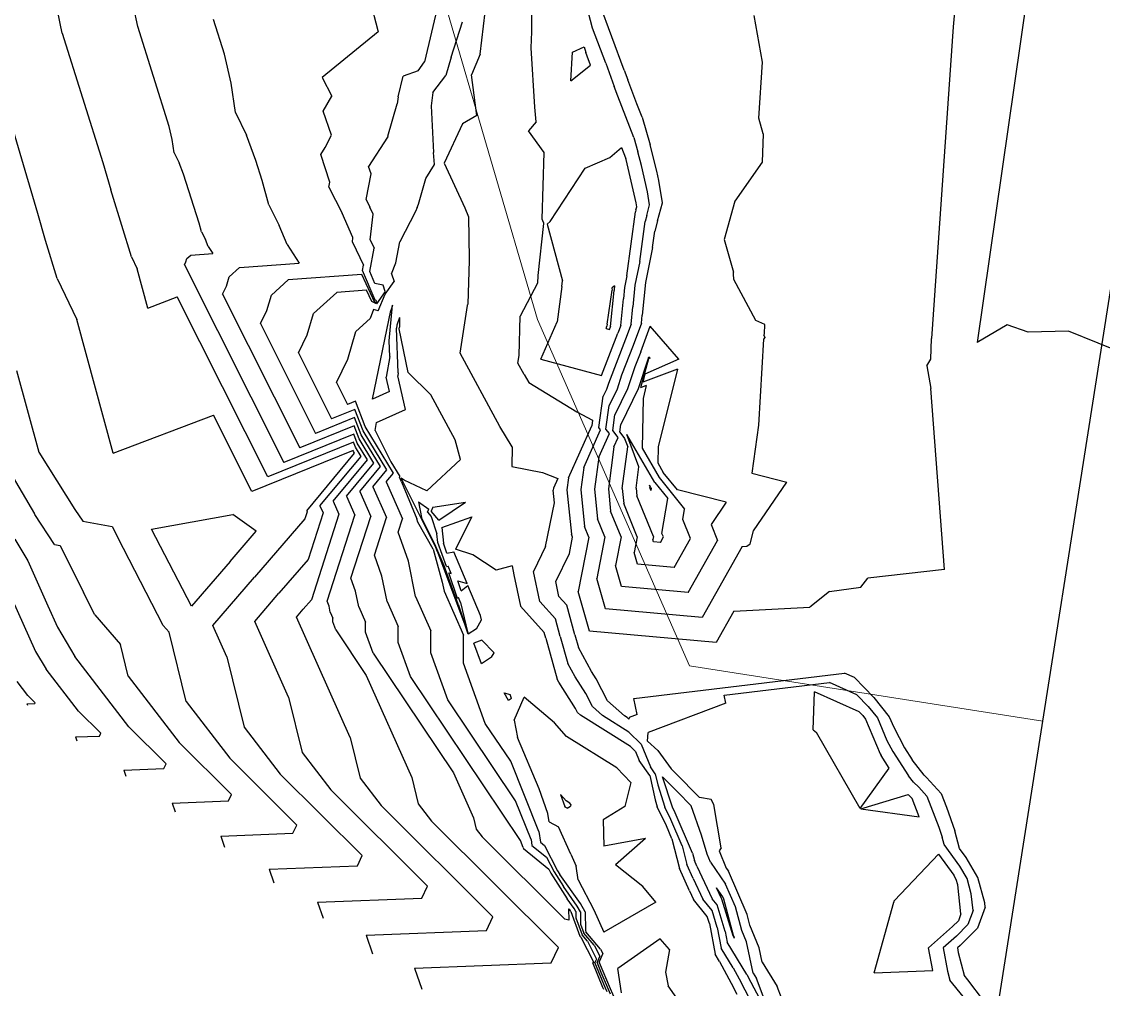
# Model space of a CAD drawing. Header units: metres. Extents: x -1120501 to 1198934, y -4928884 to 66998.
# Drawn here: x 732.5 to 881.2, y -1200.4 to -1067.4 of the extents above; entities that cross this region are included whole.
import ezdxf

# ---------------------------------------------------------------- set-up
doc = ezdxf.new("R2010")
doc.units = ezdxf.units.M
doc.layers.add('CL', color=5, linetype='Continuous')
doc.layers.add('Cross Sections', color=10, linetype='Continuous')
doc.layers.add('SURF2CONTOURS', color=7, linetype='Continuous', lineweight=0)

msp = doc.modelspace()

# ---------------------------------------------------------------- linework, layer by layer
at = {"color": 7, "lineweight": 0}
msp.add_circle((-684.64, 190.5), 66807.04, dxfattribs=at)
at = {"layer": 'CL', "linetype": 'Continuous', "lineweight": 0}
msp.add_lwpolyline([(-1067.58, 367.8), (-1082.93, 319.26), (-1104.11, 221.68), (-1108.39, 149.1), (-1119.85, 75.24), (-1093.53, -4.65), (-914.22, -147.32), (-825.87, -265.54), (-744.42, -314.86), (-442.72, -367.63), (-277.08, -412.37), (-43.5, -540.29), (86.31, -636.55), (247.28, -699.7), (413.51, -706.37), (555.05, -769.61), (597.29, -868.97), (635.37, -929.41), (778.63, -1023.65), (803.38, -1108.38), (824.32, -1155.97), (872.87, -1163.59)], dxfattribs=at)
at = {"layer": 'Cross Sections', "linetype": 'Continuous', "lineweight": 30}
msp.add_line((849.63, -1311.77), (942.61, -719.02), dxfattribs=at)
at = {"layer": 'SURF2CONTOURS', "color": 2, "linetype": 'Continuous', "lineweight": -3}
for p, q in [((810.98, -1068.3, 237.5), (809.5, -1062.65, 237.5)), ((870.92, -1062.26, 237.5), (863.83, -1111.5, 237.5)), ((781.5, -1068.67, 237.5), (780.44, -1064.65, 237.5)), ((860.99, -1063.36, 237.5), (860.53, -1068.13, 237.5)), ((748.46, -1068.07, 238.5), (747.85, -1065.33, 238.5)), ((795.52, -1071.9, 236.5), (796.19, -1066.13, 236.5)), ((791.52, -1072.28, 236.5), (793.07, -1067.42, 236.5)), ((752.78, -1081.83, 238.5), (748.46, -1068.07, 238.5)), ((781.5, -1068.81, 237.5), (773.81, -1075.11, 237.5)), ((781.53, -1068.79, 237.5), (781.5, -1068.67, 237.5)), ((781.53, -1068.79, 237.5), (781.5, -1068.81, 237.5)), ((812.78, -1073.13, 237.5), (810.98, -1068.3, 237.5)), ((860.53, -1068.13, 237.5), (857.58, -1110.99, 237.5)), ((734.72, -1093.8, 239.5), (727.67, -1069.99, 239.5)), ((795.52, -1071.9, 236.5), (794.35, -1074.72, 236.5)), ((791.52, -1072.28, 236.5), (790.8, -1074.8, 236.5)), ((812.78, -1073.13, 237.5), (813.94, -1076.32, 237.5)), ((773.81, -1075.11, 237.5), (775.14, -1077.66, 237.5)), ((789, -1077.14, 236.5), (790.8, -1074.8, 236.5)), ((795.08, -1080.3, 236.5), (794.35, -1074.72, 236.5)), ((814.46, -1077.67, 237.5), (813.94, -1076.32, 237.5)), ((773.93, -1079.72, 237.5), (775.14, -1077.66, 237.5)), ((789, -1077.14, 236.5), (788.8, -1079.01, 236.5)), ((816.64, -1083.34, 237.5), (814.46, -1077.67, 237.5)), ((788.8, -1079.01, 236.5), (789.09, -1085.41, 236.5)), ((775.09, -1083.02, 237.5), (773.93, -1079.72, 237.5)), ((795.08, -1080.3, 236.5), (793.09, -1081.45, 236.5)), ((753.2, -1083.63, 238.5), (752.78, -1081.83, 238.5)), ((793.09, -1081.45, 236.5), (790.59, -1086.86, 236.5)), ((753.47, -1085.44, 238.5), (753.2, -1083.63, 238.5)), ((774.22, -1084.73, 237.5), (775.09, -1083.02, 237.5)), ((816.64, -1083.34, 237.5), (817.21, -1085.31, 237.5)), ((753.47, -1085.44, 238.5), (754.15, -1086.84, 238.5)), ((773.6, -1085.68, 237.5), (774.22, -1084.73, 237.5)), ((789.23, -1087.04, 236.5), (789.09, -1085.41, 236.5)), ((817.68, -1087.18, 237.5), (817.21, -1085.31, 237.5)), ((754.72, -1088.4, 238.5), (754.15, -1086.84, 238.5)), ((774.85, -1089.49, 237.5), (773.6, -1085.68, 237.5)), ((788.05, -1088.97, 236.5), (789.23, -1087.04, 236.5)), ((790.59, -1086.86, 236.5), (793.43, -1093.02, 236.5)), ((756.88, -1095.1, 238.5), (754.72, -1088.4, 238.5)), ((818.53, -1090.79, 237.5), (817.68, -1087.18, 237.5)), ((774.72, -1090.16, 237.5), (774.85, -1089.49, 237.5)), ((787.05, -1092.51, 236.5), (788.05, -1088.97, 236.5)), ((774.72, -1090.16, 237.5), (776.55, -1093.75, 237.5)), ((818.81, -1092.59, 237.5), (818.53, -1090.79, 237.5)), ((786.88, -1092.94, 236.5), (786.65, -1093.52, 236.5)), ((786.88, -1092.94, 236.5), (787.05, -1092.51, 236.5)), ((793.43, -1093.02, 236.5), (793.93, -1094.26, 236.5)), ((818.41, -1094.05, 237.5), (818.81, -1092.59, 237.5)), ((735.77, -1097.52, 239.5), (734.72, -1093.8, 239.5)), ((778.03, -1097.08, 237.5), (776.55, -1093.75, 237.5)), ((786.65, -1093.52, 236.5), (784.48, -1097.67, 236.5)), ((793.93, -1094.26, 236.5), (794.02, -1100.01, 236.5)), ((818.41, -1094.05, 237.5), (818.2, -1094.89, 237.5)), ((757.21, -1096.33, 238.5), (756.88, -1095.1, 238.5)), ((817.47, -1100.4, 237.5), (818.2, -1094.89, 237.5)), ((757.21, -1096.33, 238.5), (757.75, -1097.37, 238.5)), ((758.15, -1098.33, 238.5), (757.75, -1097.37, 238.5)), ((777.95, -1097.73, 237.5), (778.03, -1097.08, 237.5)), ((737.37, -1102.7, 239.5), (735.77, -1097.52, 239.5)), ((758.15, -1098.33, 238.5), (758.75, -1099.28, 238.5)), ((777.95, -1097.73, 237.5), (779.47, -1100.89, 237.5)), ((783.94, -1100.56, 236.5), (784.48, -1097.67, 236.5)), ((754.87, -1100.86, 238.5), (755.06, -1100.45, 238.5)), ((755.06, -1100.45, 238.5), (755.21, -1099.97, 238.5)), ((755.21, -1099.97, 238.5), (755.73, -1099.5, 238.5)), ((755.73, -1099.5, 238.5), (758.75, -1099.28, 238.5)), ((793.99, -1100.24, 236.5), (793.84, -1106.24, 236.5)), ((794.02, -1100.01, 236.5), (793.99, -1100.24, 236.5)), ((817.47, -1100.4, 237.5), (816.8, -1103.62, 237.5)), ((754.87, -1100.86, 238.5), (768.52, -1128, 238.5)), ((779.34, -1101.61, 237.5), (779.47, -1100.89, 237.5)), ((781.08, -1105.71, 237.5), (779.34, -1101.61, 237.5)), ((783.35, -1102.07, 236.5), (783.94, -1100.56, 236.5)), ((737.37, -1102.7, 239.5), (740.06, -1108.37, 239.5)), ((766.82, -1104.99, 237.5), (769.13, -1102.92, 237.5)), ((779.23, -1102.19, 237.5), (769.13, -1102.92, 237.5)), ((781.03, -1106.02, 237.5), (779.23, -1102.19, 237.5)), ((782.47, -1104.88, 236.5), (783.69, -1103.13, 236.5)), ((783.35, -1102.07, 236.5), (783.69, -1103.13, 236.5)), ((781.49, -1107.15, 236.5), (782.47, -1104.88, 236.5)), ((812.98, -1109.02, 236.5), (813.66, -1104.31, 236.5)), ((813.44, -1109.32, 236.5), (813.92, -1104.39, 236.5)), ((814.01, -1103.74, 236.5), (813.6, -1104.07, 236.5)), ((813.6, -1104.07, 236.5), (813.66, -1104.31, 236.5)), ((813.93, -1104.34, 236.5), (813.92, -1104.39, 236.5)), ((813.94, -1104.29, 236.5), (813.93, -1104.34, 236.5)), ((814.01, -1103.74, 236.5), (813.94, -1104.29, 236.5)), ((816.8, -1103.62, 237.5), (816.5, -1106.63, 237.5)), ((766.19, -1107.13, 237.5), (766.82, -1104.99, 237.5)), ((781.11, -1106.06, 237.5), (781.03, -1106.02, 237.5)), ((781.22, -1105.74, 237.5), (781.08, -1105.71, 237.5)), ((781.26, -1105.84, 237.5), (781.11, -1106.06, 237.5)), ((781.26, -1105.84, 237.5), (781.22, -1105.74, 237.5)), ((783.02, -1111.27, 236.5), (783.47, -1106.4, 236.5)), ((783.47, -1106.4, 236.5), (783.24, -1107.14, 236.5)), ((793.84, -1106.24, 236.5), (793.79, -1106.33, 236.5)), ((793.79, -1106.45, 236.5), (793.79, -1106.33, 236.5)), ((765.31, -1108.93, 237.5), (766.19, -1107.13, 237.5)), ((780.84, -1107, 236.5), (780.41, -1108.24, 236.5)), ((780.72, -1119.29, 236.5), (783.24, -1107.14, 236.5)), ((781.49, -1107.15, 236.5), (780.84, -1107, 236.5)), ((792.75, -1113, 236.5), (793.79, -1106.45, 236.5)), ((816.27, -1109.01, 237.5), (816.5, -1106.63, 237.5)), ((745.09, -1126.73, 239.5), (740.06, -1108.37, 239.5)), ((765.31, -1108.93, 237.5), (772.9, -1124.01, 237.5)), ((780.41, -1108.24, 236.5), (778.43, -1110.02, 236.5)), ((812.82, -1109.59, 236.5), (812.94, -1109.29, 236.5)), ((812.98, -1109.02, 236.5), (812.94, -1109.29, 236.5)), ((813.44, -1109.32, 236.5), (813.42, -1109.38, 236.5)), ((816.27, -1109.01, 237.5), (815.51, -1111.08, 237.5)), ((817.6, -1112.78, 238.5), (818.89, -1109.28, 238.5)), ((822.83, -1113.83, 238.5), (818.89, -1109.28, 238.5)), ((867.97, -1109.09, 237.5), (863.83, -1111.5, 237.5)), ((870.86, -1110.09, 237.5), (867.97, -1109.09, 237.5)), ((777.32, -1113.82, 236.5), (778.43, -1110.02, 236.5)), ((812.82, -1109.59, 236.5), (813.29, -1109.71, 236.5)), ((813.29, -1109.71, 236.5), (813.42, -1109.38, 236.5)), ((876.42, -1109.95, 237.5), (870.86, -1110.09, 237.5)), ((912.34, -1124.55, 237.5), (876.42, -1109.95, 237.5)), ((783.1, -1113.44, 236.5), (783.02, -1111.27, 236.5)), ((815.51, -1111.08, 237.5), (813.15, -1117.17, 237.5)), ((857.49, -1113.81, 237.5), (857.58, -1110.99, 237.5)), ((775.76, -1117, 236.5), (777.32, -1113.82, 236.5)), ((783.1, -1113.44, 236.5), (782.59, -1116.29, 236.5)), ((798.22, -1123.07, 236.5), (792.75, -1113, 236.5)), ((817.6, -1112.78, 238.5), (816.79, -1114.87, 238.5)), ((822.83, -1113.83, 238.5), (818.17, -1115.87, 238.5)), ((856.91, -1114.73, 237.5), (857.49, -1113.81, 237.5)), ((816.79, -1114.87, 238.5), (815.78, -1117.91, 238.5)), ((822.64, -1115.18, 238.5), (817.86, -1116.99, 238.5)), ((822.64, -1115.18, 238.5), (819.97, -1125.86, 238.5)), ((856.91, -1114.73, 237.5), (857.49, -1117.83, 237.5)), ((783.04, -1118.25, 236.5), (782.59, -1116.29, 236.5)), ((818.17, -1115.87, 238.5), (817.86, -1116.99, 238.5)), ((775.76, -1117, 236.5), (777.28, -1120.02, 236.5)), ((783.04, -1118.25, 236.5), (780.72, -1119.29, 236.5)), ((812.89, -1117.96, 237.5), (812.45, -1118.88, 237.5)), ((813.15, -1117.17, 237.5), (812.89, -1117.96, 237.5)), ((815.78, -1117.91, 238.5), (814.05, -1121.48, 238.5)), ((859.37, -1142.72, 237.5), (857.49, -1117.83, 237.5)), ((778.36, -1119.59, 236.5), (777.28, -1120.02, 236.5)), ((779.69, -1123.07, 236.5), (778.36, -1119.59, 236.5)), ((811.82, -1123.19, 237.5), (812.45, -1118.88, 237.5)), ((725.68, -1120.55, 240.5), (734.25, -1135.07, 240.5)), ((745.09, -1126.73, 239.5), (758.86, -1121.51, 239.5)), ((764.13, -1131.99, 239.5), (758.86, -1121.51, 239.5)), ((778.26, -1121.84, 237.5), (772.9, -1124.01, 237.5)), ((779.16, -1124.21, 237.5), (778.26, -1121.84, 237.5)), ((813.74, -1123.63, 238.5), (814.05, -1121.48, 238.5)), ((778.15, -1124.1, 238.5), (768.52, -1128, 238.5)), ((778.63, -1125.35, 238.5), (778.15, -1124.1, 238.5)), ((781.81, -1128.57, 237.5), (779.16, -1124.21, 237.5)), ((783.59, -1129.49, 236.5), (779.69, -1123.07, 236.5)), ((799.93, -1125.88, 236.5), (798.22, -1123.07, 236.5)), ((809.75, -1128.7, 237.5), (812.08, -1123.52, 237.5)), ((812.08, -1123.52, 237.5), (811.82, -1123.19, 237.5)), ((814.48, -1124.58, 238.5), (813.74, -1123.63, 238.5)), ((817.33, -1128.61, 239.5), (815.69, -1124.15, 239.5)), ((819.54, -1130.76, 239.5), (815.69, -1124.15, 239.5)), ((780.04, -1127.66, 238.5), (778.63, -1125.35, 238.5)), ((813.9, -1125.87, 238.5), (814.48, -1124.58, 238.5)), ((778.05, -1126.36, 239.5), (764.13, -1131.99, 239.5)), ((771.67, -1134.64, 239.5), (778.26, -1126.74, 239.5)), ((778.1, -1126.49, 239.5), (778.05, -1126.36, 239.5)), ((778.26, -1126.74, 239.5), (778.1, -1126.49, 239.5)), ((799.93, -1125.88, 236.5), (799.86, -1128.56, 236.5)), ((813.9, -1125.87, 238.5), (813.15, -1131.63, 238.5)), ((819.97, -1125.86, 238.5), (819.93, -1128.08, 238.5)), ((775.32, -1133.32, 238.5), (780.04, -1127.66, 238.5)), ((778.96, -1132, 237.5), (781.81, -1128.57, 237.5)), ((799.86, -1128.56, 236.5), (804.09, -1129.37, 236.5)), ((809.75, -1128.7, 237.5), (809.35, -1131.72, 237.5)), ((816.95, -1131.53, 239.5), (817.33, -1128.61, 239.5)), ((819.93, -1128.08, 238.5), (820.69, -1129.38, 238.5)), ((782.61, -1130.68, 236.5), (783.59, -1129.49, 236.5)), ((804.09, -1129.37, 236.5), (806.19, -1130.2, 236.5)), ((822.64, -1131.79, 238.5), (820.69, -1129.38, 238.5)), ((782.61, -1130.68, 236.5), (784.84, -1135.75, 236.5)), ((805.59, -1131.53, 236.5), (805.55, -1131.82, 236.5)), ((806.19, -1130.2, 236.5), (805.59, -1131.53, 236.5)), ((813.15, -1131.63, 238.5), (813.46, -1134.69, 238.5)), ((816.95, -1131.53, 239.5), (817.06, -1132.59, 239.5)), ((819.54, -1130.76, 239.5), (821.34, -1132.98, 239.5)), ((778.96, -1132, 237.5), (780.48, -1135.43, 237.5)), ((805.73, -1133.55, 236.5), (805.55, -1131.82, 236.5)), ((809.35, -1131.72, 237.5), (809.86, -1136.8, 237.5)), ((819.33, -1138.19, 239.5), (817.06, -1132.59, 239.5)), ((820.51, -1137.75, 239.5), (821.34, -1132.98, 239.5)), ((829.35, -1133.47, 238.5), (822.64, -1131.79, 238.5)), ((771.67, -1134.64, 239.5), (771.74, -1134.79, 239.5)), ((775.32, -1133.32, 238.5), (776.11, -1135.11, 238.5)), ((787.02, -1133.42, 236.5), (787.44, -1135.59, 236.5)), ((787.02, -1133.42, 236.5), (788.48, -1134.43, 236.5)), ((788.3, -1134.83, 236.5), (788.48, -1134.43, 236.5)), ((804.49, -1139.58, 236.5), (805.73, -1133.55, 236.5)), ((829.35, -1133.47, 238.5), (827.26, -1136.52, 238.5)), ((734.26, -1135.09, 240.5), (734.25, -1135.07, 240.5)), ((734.3, -1135.16, 240.5), (734.26, -1135.09, 240.5)), ((737, -1139.27, 240.5), (734.3, -1135.16, 240.5)), ((771.42, -1135.77, 239.5), (764.5, -1143.79, 239.5)), ((771.74, -1134.79, 239.5), (771.42, -1135.77, 239.5)), ((776.11, -1135.11, 238.5), (772.33, -1146.89, 238.5)), ((777.75, -1143.92, 237.5), (780.48, -1135.43, 237.5)), ((784.26, -1137.59, 236.5), (784.84, -1135.75, 236.5)), ((789.28, -1139.26, 236.5), (787.44, -1135.59, 236.5)), ((788.3, -1134.83, 236.5), (788.79, -1135.42, 236.5)), ((788.79, -1135.42, 236.5), (789.57, -1137.81, 236.5)), ((814.89, -1138.23, 238.5), (813.46, -1134.69, 238.5)), ((785.65, -1141.58, 236.5), (784.26, -1137.59, 236.5)), ((810.45, -1138.27, 237.5), (809.86, -1136.8, 237.5)), ((827.26, -1136.52, 238.5), (828.14, -1138.72, 238.5)), ((789.68, -1139.02, 236.5), (789.57, -1137.81, 236.5)), ((790.88, -1142.3, 236.5), (789.68, -1139.02, 236.5)), ((810.45, -1138.27, 237.5), (808.99, -1145.73, 237.5)), ((814.89, -1138.23, 238.5), (814.12, -1142.16, 238.5)), ((819.33, -1138.19, 239.5), (819.25, -1138.6, 239.5)), ((819.33, -1138.9, 239.5), (819.25, -1138.6, 239.5)), ((820.29, -1138.99, 239.5), (819.33, -1138.9, 239.5)), ((820.29, -1138.99, 239.5), (820.71, -1138.24, 239.5)), ((820.71, -1138.24, 239.5), (820.51, -1137.75, 239.5)), ((824.13, -1145.87, 238.5), (828.14, -1138.72, 238.5)), ((737, -1139.27, 240.5), (737.76, -1139.41, 240.5)), ((737.76, -1139.41, 240.5), (740.98, -1145.89, 240.5)), ((790.56, -1142.2, 236.5), (789.28, -1139.26, 236.5)), ((804.49, -1139.58, 236.5), (802.84, -1142.99, 236.5)), ((786.64, -1146.42, 236.5), (785.65, -1141.58, 236.5)), ((791.89, -1145.87, 236.5), (790.56, -1142.2, 236.5)), ((790.88, -1142.3, 236.5), (791.1, -1142.26, 236.5)), ((791.53, -1143.29, 236.5), (791.1, -1142.26, 236.5)), ((791.23, -1143.2, 236.5), (791.53, -1143.29, 236.5)), ((792.4, -1146.7, 236.5), (791.23, -1143.2, 236.5)), ((803.7, -1147.1, 236.5), (802.84, -1142.99, 236.5)), ((814.95, -1145.04, 238.5), (814.12, -1142.16, 238.5)), ((859.37, -1142.72, 237.5), (848.81, -1143.91, 237.5)), ((758.78, -1150.43, 239.5), (764.5, -1143.79, 239.5)), ((778.37, -1145.7, 237.5), (777.75, -1143.92, 237.5)), ((824.13, -1145.87, 238.5), (814.95, -1145.04, 238.5)), ((847.85, -1145.17, 237.5), (848.81, -1143.91, 237.5)), ((742.56, -1148.95, 240.5), (740.98, -1145.89, 240.5)), ((778.82, -1147.86, 237.5), (778.37, -1145.7, 237.5)), ((786.64, -1146.42, 236.5), (788.73, -1151.14, 236.5)), ((792.48, -1147.47, 236.5), (791.89, -1145.87, 236.5)), ((810.57, -1151.19, 237.5), (808.99, -1145.73, 237.5)), ((843.56, -1145.75, 237.5), (840.83, -1147.89, 237.5)), ((843.56, -1145.75, 237.5), (847.85, -1145.17, 237.5)), ((731.1, -1146.6, 241.5), (734.41, -1153.99, 241.5)), ((772.33, -1146.89, 238.5), (771.21, -1148.18, 238.5)), ((778.82, -1147.86, 237.5), (779.75, -1149.98, 237.5)), ((792.4, -1146.7, 236.5), (792.54, -1146.59, 236.5)), ((792.48, -1147.47, 236.5), (793.84, -1151.47, 236.5)), ((792.83, -1147.25, 236.5), (792.54, -1146.59, 236.5)), ((792.83, -1147.25, 236.5), (793.84, -1151.47, 236.5)), ((805.87, -1149.51, 236.5), (803.7, -1147.1, 236.5)), ((830.39, -1148.45, 237.5), (840.83, -1147.89, 237.5)), ((742.56, -1148.95, 240.5), (746.07, -1153.01, 240.5)), ((770.29, -1149.26, 238.5), (771.21, -1148.18, 238.5)), ((777.65, -1165.79, 238.5), (770.29, -1149.26, 238.5)), ((806.54, -1151.93, 236.5), (805.87, -1149.51, 236.5)), ((830.39, -1148.45, 237.5), (827.97, -1152.75, 237.5)), ((760.7, -1154.74, 239.5), (758.78, -1150.43, 239.5)), ((779.76, -1151.33, 237.5), (779.75, -1149.98, 237.5)), ((780.81, -1154.22, 237.5), (779.76, -1151.33, 237.5)), ((788.74, -1154.18, 236.5), (788.73, -1151.14, 236.5)), ((806.54, -1151.93, 236.5), (807.57, -1155.62, 236.5)), ((827.97, -1152.75, 237.5), (810.57, -1151.19, 237.5)), ((747.15, -1157.37, 240.5), (746.07, -1153.01, 240.5)), ((734.41, -1153.99, 241.5), (735.85, -1156.4, 241.5)), ((760.7, -1154.74, 239.5), (763.09, -1164.39, 239.5)), ((780.81, -1154.22, 237.5), (791.85, -1170.69, 237.5)), ((791.09, -1160.65, 236.5), (788.74, -1154.18, 236.5)), ((740.29, -1162.19, 241.5), (735.85, -1156.4, 241.5)), ((808.58, -1157.47, 236.5), (807.57, -1155.62, 236.5)), ((747.15, -1157.37, 240.5), (754.16, -1166.51, 240.5)), ((810.03, -1159.78, 236.5), (808.58, -1157.47, 236.5)), ((829.06, -1159.99, 236.5), (843.53, -1158.26, 236.5)), ((847.28, -1159.93, 236.5), (843.53, -1158.26, 236.5)), ((810.97, -1161.56, 236.5), (810.03, -1159.78, 236.5)), ((847.28, -1159.93, 236.5), (848.88, -1161.54, 236.5)), ((800.39, -1174.51, 236.5), (791.09, -1160.65, 236.5)), ((800.19, -1163.44, 235.5), (801.55, -1160.27, 235.5)), ((805.73, -1163.8, 235.5), (801.55, -1160.27, 235.5)), ((829.28, -1161.09, 236.5), (818.61, -1165.11, 236.5)), ((829.28, -1161.09, 236.5), (829.06, -1159.99, 236.5)), ((740.29, -1162.19, 241.5), (743.35, -1165.24, 241.5)), ((812.33, -1162.79, 236.5), (810.97, -1161.56, 236.5)), ((815.96, -1165.06, 236.5), (812.33, -1162.79, 236.5)), ((848.88, -1161.54, 236.5), (850.13, -1163.13, 236.5)), ((763.09, -1164.39, 239.5), (768.04, -1170.83, 239.5)), ((800.19, -1163.44, 235.5), (800.67, -1165.8, 235.5)), ((807.38, -1165.69, 235.5), (805.73, -1163.8, 235.5)), ((850.13, -1163.13, 236.5), (851.44, -1166.22, 236.5)), ((739.87, -1165.74, 241.5), (743.17, -1165.61, 241.5)), ((739.87, -1165.74, 241.5), (740.05, -1166.25, 241.5)), ((743.17, -1165.61, 241.5), (743.35, -1165.24, 241.5)), ((777.65, -1165.79, 238.5), (779.04, -1171.4, 238.5)), ((803.63, -1172.87, 235.5), (800.67, -1165.8, 235.5)), ((814.3, -1169.97, 235.5), (807.38, -1165.69, 235.5)), ((817.66, -1166.71, 236.5), (815.96, -1165.06, 236.5)), ((818.51, -1166.32, 236.5), (818.61, -1165.11, 236.5)), ((754.16, -1166.51, 240.5), (761.33, -1173.64, 240.5)), ((817.66, -1166.71, 236.5), (818.93, -1169.83, 236.5)), ((818.51, -1166.32, 236.5), (819.96, -1167.59, 236.5)), ((851.44, -1166.22, 236.5), (852.25, -1167.76, 236.5)), ((819.96, -1167.59, 236.5), (821.8, -1170.1, 236.5)), ((852.25, -1167.76, 236.5), (854.39, -1171.1, 236.5)), ((816.23, -1171.98, 235.5), (814.3, -1169.97, 235.5)), ((819.6, -1170.79, 236.5), (818.93, -1169.83, 236.5)), ((821.8, -1170.1, 236.5), (822.39, -1170.7, 236.5)), ((768.04, -1170.83, 239.5), (779.31, -1182.05, 239.5)), ((779.04, -1171.4, 238.5), (781.92, -1175.15, 238.5)), ((791.85, -1170.69, 237.5), (794.59, -1176.84, 237.5)), ((819.6, -1170.79, 236.5), (819.94, -1172.34, 236.5)), ((825.66, -1174.07, 236.5), (822.39, -1170.7, 236.5)), ((855.07, -1171.96, 236.5), (854.39, -1171.1, 236.5)), ((804.84, -1176.25, 235.5), (803.63, -1172.87, 235.5)), ((816.23, -1171.98, 235.5), (815.41, -1175.3, 235.5)), ((819.94, -1172.34, 236.5), (820.91, -1175.37, 236.5)), ((855.82, -1172.66, 236.5), (855.07, -1171.96, 236.5)), ((856.91, -1173.87, 236.5), (855.82, -1172.66, 236.5)), ((753.2, -1174.83, 240.5), (760.91, -1174.52, 240.5)), ((760.91, -1174.52, 240.5), (761.33, -1173.64, 240.5)), ((802.52, -1179.83, 236.5), (800.39, -1174.51, 236.5)), ((827.27, -1174.34, 236.5), (825.66, -1174.07, 236.5)), ((827.66, -1175, 236.5), (827.27, -1174.34, 236.5)), ((856.91, -1173.87, 236.5), (858.56, -1178.14, 236.5)), ((753.2, -1174.83, 240.5), (753.61, -1176.01, 240.5)), ((781.92, -1175.15, 238.5), (797.28, -1190.46, 238.5)), ((805, -1177.39, 235.5), (804.84, -1176.25, 235.5)), ((815.41, -1175.3, 235.5), (812.42, -1177.15, 235.5)), ((821.72, -1177.07, 236.5), (820.91, -1175.37, 236.5)), ((828.63, -1180.96, 236.5), (827.66, -1175, 236.5)), ((794.59, -1176.84, 237.5), (794.99, -1178.42, 237.5)), ((805, -1177.39, 235.5), (806.3, -1178.09, 235.5)), ((812.42, -1177.15, 235.5), (812.53, -1180.74, 235.5)), ((823.29, -1180.72, 236.5), (821.72, -1177.07, 236.5)), ((794.99, -1178.42, 237.5), (795.79, -1179.47, 237.5)), ((807.98, -1181.86, 235.5), (806.3, -1178.09, 235.5)), ((858.56, -1178.14, 236.5), (859.05, -1179.5, 236.5)), ((807.15, -1190.79, 237.5), (795.79, -1179.47, 237.5)), ((802.52, -1179.83, 236.5), (802.64, -1180.64, 236.5)), ((802.64, -1180.64, 236.5), (804.65, -1182.28, 236.5)), ((818.23, -1179.7, 235.5), (812.53, -1180.74, 235.5)), ((818.23, -1179.7, 235.5), (814.14, -1183.32, 235.5)), ((823.29, -1180.72, 236.5), (823.95, -1183.28, 236.5)), ((859.31, -1180.53, 236.5), (859.05, -1179.5, 236.5)), ((861.47, -1183.52, 236.5), (859.31, -1180.53, 236.5)), ((778.65, -1183.43, 239.5), (779.31, -1182.05, 239.5)), ((807.98, -1181.86, 235.5), (808.72, -1183.49, 235.5)), ((828.63, -1180.96, 236.5), (828.38, -1181.4, 236.5)), ((828.38, -1181.4, 236.5), (829.36, -1183.76, 236.5)), ((766.52, -1183.91, 239.5), (778.65, -1183.43, 239.5)), ((804.65, -1182.28, 236.5), (805.7, -1184.3, 236.5)), ((808.98, -1185.36, 235.5), (808.72, -1183.49, 235.5)), ((817.9, -1186.3, 235.5), (814.14, -1183.32, 235.5)), ((824.82, -1185.21, 236.5), (823.95, -1183.28, 236.5)), ((862.46, -1185.2, 236.5), (861.47, -1183.52, 236.5)), ((766.52, -1183.91, 239.5), (767.17, -1185.77, 239.5)), ((805.7, -1184.3, 236.5), (806.97, -1186.31, 236.5)), ((824.82, -1185.21, 236.5), (826.14, -1188.02, 236.5)), ((829.36, -1183.76, 236.5), (829.67, -1184.2, 236.5)), ((832.21, -1190.14, 236.5), (829.67, -1184.2, 236.5)), ((863.04, -1187.3, 236.5), (862.46, -1185.2, 236.5)), ((808.87, -1188.98, 236.5), (806.97, -1186.31, 236.5)), ((808.98, -1185.36, 235.5), (811.13, -1189.5, 235.5)), ((819.67, -1188.43, 235.5), (817.9, -1186.3, 235.5)), ((828.86, -1187.73, 237.5), (827.99, -1186.48, 237.5)), ((828.68, -1187.94, 237.5), (827.99, -1186.48, 237.5)), ((827.41, -1189.61, 236.5), (826.14, -1188.02, 236.5)), ((828.74, -1188.02, 237.5), (828.68, -1187.94, 237.5)), ((830.28, -1193.06, 237.5), (828.74, -1188.02, 237.5)), ((829, -1188.05, 237.5), (828.86, -1187.73, 237.5)), ((830.36, -1193.05, 237.5), (829, -1188.05, 237.5)), ((863.29, -1189.61, 236.5), (863.04, -1187.3, 236.5)), ((807.67, -1189.35, 237.5), (807.72, -1190.93, 237.5)), ((807.67, -1189.35, 237.5), (807.81, -1189.43, 237.5)), ((807.95, -1189.66, 237.5), (807.81, -1189.43, 237.5)), ((807.99, -1189.71, 237.5), (807.95, -1189.66, 237.5)), ((809.31, -1189.76, 236.5), (808.87, -1188.98, 236.5)), ((811.13, -1189.5, 235.5), (812.52, -1192.59, 235.5)), ((819.67, -1188.43, 235.5), (812.52, -1192.59, 235.5)), ((828.11, -1191.94, 236.5), (827.41, -1189.61, 236.5)), ((863.29, -1189.61, 236.5), (862.58, -1191.52, 236.5)), ((796.39, -1192.34, 238.5), (797.28, -1190.46, 238.5)), ((807.72, -1190.93, 237.5), (807.15, -1190.79, 237.5)), ((807.99, -1189.72, 237.5), (807.99, -1189.71, 237.5)), ((807.99, -1189.72, 237.5), (807.99, -1189.75, 237.5)), ((807.99, -1189.75, 237.5), (809.24, -1193.11, 237.5)), ((809.31, -1189.76, 236.5), (809.32, -1191.47, 236.5)), ((832.61, -1191.59, 236.5), (832.21, -1190.14, 236.5)), ((779.84, -1193, 238.5), (796.39, -1192.34, 238.5)), ((809.32, -1191.47, 236.5), (809.79, -1192.73, 236.5)), ((828.11, -1191.94, 236.5), (828.64, -1194.78, 236.5)), ((833.87, -1194.73, 236.5), (832.61, -1191.59, 236.5)), ((860.99, -1193.11, 236.5), (862.58, -1191.52, 236.5)), ((779.84, -1193, 238.5), (780.73, -1195.54, 238.5)), ((809.35, -1193.24, 237.5), (809.24, -1193.11, 237.5)), ((809.35, -1193.24, 237.5), (811.09, -1196.64, 237.5)), ((811.17, -1194.36, 236.5), (809.79, -1192.73, 236.5)), ((820.25, -1193.5, 235.5), (814.45, -1197.58, 235.5)), ((821.57, -1194.94, 235.5), (820.25, -1193.5, 235.5)), ((830.28, -1193.06, 237.5), (830.29, -1193.12, 237.5)), ((830.29, -1193.12, 237.5), (830.45, -1193.38, 237.5)), ((830.39, -1193.11, 237.5), (830.36, -1193.05, 237.5)), ((830.39, -1193.11, 237.5), (830.45, -1193.38, 237.5)), ((860.99, -1193.11, 236.5), (859.15, -1194.74, 236.5)), ((811.17, -1194.36, 236.5), (811.95, -1195.88, 236.5)), ((821.57, -1194.94, 235.5), (820.98, -1198.07, 235.5)), ((830.3, -1197.49, 236.5), (828.64, -1194.78, 236.5)), ((834.3, -1196.7, 236.5), (833.87, -1194.73, 236.5)), ((859.15, -1194.74, 236.5), (859.77, -1197.92, 236.5)), ((811.09, -1196.64, 237.5), (811.02, -1196.79, 237.5)), ((812.38, -1200.18, 237.5), (811.02, -1196.79, 237.5)), ((811.95, -1195.88, 236.5), (811.59, -1196.68, 236.5)), ((812.17, -1198.12, 236.5), (811.59, -1196.68, 236.5)), ((834.3, -1196.7, 236.5), (836.33, -1200.03, 236.5)), ((813.02, -1200.14, 236.5), (812.17, -1198.12, 236.5)), ((814.93, -1200.91, 235.5), (814.45, -1197.58, 235.5)), ((820.98, -1198.07, 235.5), (821.36, -1199.95, 235.5)), ((830.3, -1197.49, 236.5), (831.39, -1199.5, 236.5)), ((859.77, -1197.92, 236.5), (860.09, -1199.17, 236.5)), ((824.8, -1204.82, 235.5), (821.36, -1199.95, 235.5)), ((833.01, -1202.54, 236.5), (831.39, -1199.5, 236.5)), ((836.94, -1201.61, 236.5), (836.33, -1200.03, 236.5)), ((861.93, -1201.42, 236.5), (860.09, -1199.17, 236.5)), ((812.46, -1200.36, 237.5), (812.38, -1200.18, 237.5)), ((812.5, -1200.45, 237.5), (812.46, -1200.36, 237.5)), ((813.44, -1201.08, 236.5), (813.02, -1200.14, 236.5))]:
    msp.add_line(p, q, dxfattribs=at)
at = {"layer": 'SURF2CONTOURS', "color": 4, "linetype": 'Continuous', "lineweight": -3}
for p, q in [((802.62, -1068.83, 237), (802.62, -1064.67, 237)), ((789.77, -1064.77, 237), (787.85, -1072.95, 237)), ((815.33, -1074.09, 238), (811.92, -1064.92, 238)), ((737.76, -1067.65, 239), (737.51, -1066.28, 239)), ((738.06, -1069.02, 239), (737.76, -1067.65, 239)), ((760.35, -1071.87, 238), (758.85, -1067.13, 238)), ((834.33, -1072.98, 238), (833.18, -1066.57, 238)), ((738.06, -1069.02, 239), (743.65, -1086.8, 239)), ((802.55, -1071.03, 237), (802.62, -1068.83, 237)), ((761.28, -1075.89, 238), (760.35, -1071.87, 238)), ((803.02, -1079.19, 237), (802.55, -1071.03, 237)), ((808, -1075.53, 237), (808.21, -1071.62, 237)), ((808.21, -1071.62, 237), (809.84, -1070.87, 237)), ((809.84, -1070.87, 237), (810.04, -1071.67, 237)), ((810.23, -1072.17, 237), (810.04, -1071.67, 237)), ((810.69, -1073.42, 237), (810.23, -1072.17, 237)), ((786.98, -1074.2, 237), (787.85, -1072.95, 237)), ((808, -1075.53, 237), (810.69, -1073.42, 237)), ((833.84, -1080.68, 238), (834.33, -1072.98, 238)), ((784.25, -1077.77, 237), (784.95, -1074.9, 237)), ((786.98, -1074.2, 237), (784.95, -1074.9, 237)), ((815.33, -1074.09, 238), (815.82, -1075.42, 238)), ((761.88, -1079.92, 238), (761.28, -1075.89, 238)), ((817.06, -1078.7, 238), (815.82, -1075.42, 238)), ((784.25, -1077.77, 237), (784.11, -1078.73, 237)), ((782.84, -1083.17, 237), (784.11, -1078.73, 237)), ((803.24, -1081.18, 237), (803.02, -1079.19, 237)), ((817.77, -1080.54, 238), (817.06, -1078.7, 238)), ((761.88, -1079.92, 238), (763.39, -1083.03, 238)), ((817.77, -1080.54, 238), (818.87, -1084.36, 238)), ((834.43, -1082.86, 238), (833.84, -1080.68, 238)), ((803.24, -1081.18, 237), (802.18, -1082.44, 237)), ((804.34, -1085.41, 237), (802.18, -1082.44, 237)), ((764.66, -1086.51, 238), (763.39, -1083.03, 238)), ((782.79, -1083.31, 237), (780.19, -1087.35, 237)), ((782.85, -1083.24, 237), (782.79, -1083.31, 237)), ((782.85, -1083.24, 237), (782.84, -1083.17, 237)), ((834.43, -1082.86, 238), (834.31, -1086.72, 238)), ((804.04, -1094.55, 237), (804.34, -1085.41, 237)), ((813.35, -1086.08, 237), (814.96, -1084.71, 237)), ((814.96, -1084.71, 237), (815.52, -1086.15, 237)), ((819.79, -1087.98, 238), (818.87, -1084.36, 238)), ((743.65, -1086.8, 239), (744.76, -1090.54, 239)), ((765.55, -1089.27, 238), (764.66, -1086.51, 238)), ((809.97, -1087.56, 237), (813.35, -1086.08, 237)), ((815.52, -1086.15, 237), (815.55, -1086.26, 237)), ((815.58, -1086.37, 237), (815.55, -1086.26, 237)), ((816.97, -1092.31, 237), (815.58, -1086.37, 237)), ((834.31, -1086.72, 238), (830.54, -1092.08, 238)), ((779.84, -1091.87, 237), (780.52, -1088.34, 237)), ((780.52, -1088.34, 237), (780.19, -1087.35, 237)), ((805.15, -1094.91, 237), (809.97, -1087.56, 237)), ((820.09, -1089.26, 238), (819.79, -1087.98, 238)), ((766.45, -1092.61, 238), (765.55, -1089.27, 238)), ((820.57, -1092.32, 238), (820.09, -1089.26, 238)), ((744.92, -1091.13, 239), (744.76, -1090.54, 239)), ((747.57, -1099.73, 239), (744.92, -1091.13, 239)), ((766.45, -1092.61, 238), (767.91, -1095.42, 238)), ((779.84, -1091.87, 237), (780.37, -1092.92, 237)), ((780.81, -1093.9, 237), (780.37, -1092.92, 237)), ((816.93, -1093.3, 237), (817.05, -1092.86, 237)), ((817.05, -1092.86, 237), (816.97, -1092.31, 237)), ((819.89, -1094.8, 238), (820.57, -1092.32, 238)), ((830.54, -1092.08, 238), (829.05, -1097.37, 238)), ((780.38, -1097.42, 237), (780.81, -1093.9, 237)), ((815.7, -1102.34, 237), (816.87, -1093.56, 237)), ((816.93, -1093.3, 237), (816.87, -1093.56, 237)), ((769, -1098.03, 238), (767.91, -1095.42, 238)), ((804.22, -1095.15, 237), (803.44, -1102.32, 237)), ((804.22, -1095.01, 237), (804.04, -1094.55, 237)), ((804.22, -1095.01, 237), (804.22, -1095.15, 237)), ((804.72, -1095.25, 237), (805.15, -1094.91, 237)), ((804.72, -1095.25, 237), (806.85, -1103.03, 237)), ((819.89, -1094.8, 238), (819.52, -1096.22, 238)), ((780.38, -1097.42, 237), (780.93, -1098.55, 237)), ((819.23, -1098.45, 238), (819.52, -1096.22, 238)), ((829.05, -1097.37, 238), (830.33, -1101.83, 238)), ((769, -1098.03, 238), (770.62, -1100.62, 238)), ((780.35, -1101.77, 237), (780.93, -1098.55, 237)), ((819.23, -1098.45, 238), (818.23, -1103.26, 238)), ((747.57, -1099.73, 239), (748.36, -1101.4, 239)), ((749.84, -1106.79, 239), (748.36, -1101.4, 239)), ((761.01, -1102.48, 238), (762.43, -1101.21, 238)), ((762.43, -1101.21, 238), (770.62, -1100.62, 238)), ((781.05, -1103.42, 237), (780.35, -1101.77, 237)), ((830.34, -1102.07, 238), (830.33, -1101.83, 238)), ((760.63, -1103.79, 238), (761.01, -1102.48, 238)), ((782.19, -1103.62, 237), (781.05, -1103.42, 237)), ((803.41, -1103.36, 237), (801, -1107.88, 237)), ((803.44, -1102.32, 237), (803.41, -1103.36, 237)), ((806.73, -1103.84, 237), (806.85, -1103.03, 237)), ((815.7, -1102.34, 237), (815.36, -1103.98, 237)), ((818.23, -1103.26, 238), (817.79, -1107.75, 238)), ((830.41, -1102.86, 238), (830.34, -1102.07, 238)), ((833.44, -1108.49, 238), (830.41, -1102.86, 238)), ((760.09, -1104.89, 238), (760.63, -1103.79, 238)), ((760.09, -1104.89, 238), (770.71, -1126.01, 238)), ((772.62, -1107.51, 237), (775.83, -1104.63, 237)), ((779.9, -1104.34, 237), (775.83, -1104.63, 237)), ((780.62, -1105.88, 237), (779.9, -1104.34, 237)), ((782.47, -1104.49, 237), (781.27, -1106.22, 237)), ((782.47, -1104.49, 237), (782.19, -1103.62, 237)), ((806.73, -1103.84, 237), (806.11, -1108.67, 237)), ((815.36, -1103.98, 237), (815.21, -1105.51, 237)), ((749.84, -1106.79, 239), (753.88, -1105.26, 239)), ((766.32, -1130, 239), (753.88, -1105.26, 239)), ((781.27, -1106.22, 237), (780.62, -1105.88, 237)), ((814.85, -1109.17, 237), (815.21, -1105.51, 237)), ((771.75, -1110.47, 237), (772.62, -1107.51, 237)), ((800.87, -1113.31, 237), (801, -1107.88, 237)), ((817.68, -1108.86, 238), (817.79, -1107.75, 238)), ((784.08, -1109.13, 236), (784.03, -1109.57, 236)), ((784.44, -1108.08, 236), (784.08, -1109.13, 236)), ((784.44, -1108.08, 236), (784.43, -1109.39, 236)), ((803.88, -1113.81, 237), (806.11, -1108.67, 237)), ((814.85, -1109.17, 237), (814.46, -1110.23, 237)), ((817.68, -1108.86, 238), (816.55, -1111.93, 238)), ((834.65, -1109.06, 238), (833.44, -1108.49, 238)), ((834.63, -1110.33, 238), (834.65, -1109.06, 238)), ((770.54, -1112.96, 237), (771.75, -1110.47, 237)), ((784.26, -1115.7, 236), (784.03, -1109.57, 236)), ((784.39, -1109.64, 236), (784.43, -1109.39, 236)), ((785.61, -1115.62, 236), (784.39, -1109.64, 236)), ((812.21, -1116.06, 237), (814.46, -1110.23, 237)), ((834.64, -1110.83, 238), (834.45, -1111.06, 238)), ((834.53, -1110.49, 238), (834.63, -1110.33, 238)), ((834.53, -1110.49, 238), (834.64, -1110.83, 238)), ((816.55, -1111.93, 238), (814.97, -1116.02, 238)), ((834.45, -1111.06, 238), (833.78, -1122.86, 238)), ((770.54, -1112.96, 237), (775.09, -1122.02, 237)), ((800.7, -1114.35, 237), (800.87, -1113.31, 237)), ((803.88, -1113.81, 237), (812.21, -1116.06, 237)), ((818.6, -1113.72, 239), (817.22, -1117.88, 239)), ((818.67, -1113.77, 239), (817.57, -1117.73, 239)), ((818.64, -1113.63, 239), (818.6, -1113.72, 239)), ((818.64, -1113.63, 239), (818.7, -1113.47, 239)), ((818.88, -1113.67, 239), (818.67, -1113.77, 239)), ((818.88, -1113.67, 239), (818.7, -1113.47, 239)), ((801.57, -1115.94, 237), (800.7, -1114.35, 237)), ((731.76, -1115.35, 240), (734.84, -1126.59, 240)), ((784.26, -1115.7, 236), (784.19, -1116.1, 236)), ((785.25, -1120.72, 236), (784.19, -1116.1, 236)), ((788.74, -1118.71, 236), (785.61, -1115.62, 236)), ((801.57, -1115.94, 237), (802.21, -1117.01, 237)), ((814.97, -1116.02, 238), (814.34, -1117.93, 238)), ((802.21, -1117.01, 237), (808.83, -1121.04, 237)), ((814.34, -1117.93, 238), (813.25, -1120.18, 238)), ((817.22, -1117.88, 239), (814.86, -1122.78, 239)), ((818.36, -1117.43, 239), (817.57, -1117.73, 239)), ((818.36, -1117.43, 239), (817.92, -1119.2, 239)), ((792.07, -1124.89, 236), (788.74, -1118.71, 236)), ((817.92, -1119.2, 239), (817.78, -1126.06, 239)), ((778.31, -1120.72, 237), (775.09, -1122.02, 237)), ((779.43, -1123.64, 237), (778.31, -1120.72, 237)), ((781.29, -1122.5, 236), (785.25, -1120.72, 236)), ((808.83, -1121.04, 237), (810.98, -1122.18, 237)), ((812.78, -1123.41, 238), (813.25, -1120.18, 238)), ((781.08, -1123.61, 236), (781.29, -1122.5, 236)), ((810.98, -1122.18, 237), (810.87, -1122.97, 237)), ((778.21, -1122.97, 238), (770.71, -1126.01, 238)), ((778.9, -1124.78, 238), (778.21, -1122.97, 238)), ((782.7, -1129.03, 237), (779.43, -1123.64, 237)), ((781.08, -1123.61, 236), (783.26, -1127.94, 236)), ((807.67, -1130.11, 237), (810.88, -1122.99, 237)), ((810.88, -1122.99, 237), (810.87, -1122.97, 237)), ((811.82, -1127.28, 238), (813.28, -1124.05, 238)), ((813.28, -1124.05, 238), (812.78, -1123.41, 238)), ((814.7, -1123.85, 239), (814.86, -1122.78, 239)), ((814.7, -1123.85, 239), (815.37, -1124.71, 239)), ((833.78, -1122.86, 238), (832.85, -1129.48, 238)), ((778.1, -1125.23, 239), (766.32, -1130, 239)), ((778.37, -1125.92, 239), (778.1, -1125.23, 239)), ((780.92, -1128.12, 238), (778.9, -1124.78, 238)), ((792.8, -1127.61, 236), (792.07, -1124.89, 236)), ((815.37, -1124.71, 239), (815.8, -1125.86, 239)), ((734.84, -1126.59, 240), (739.82, -1134.46, 240)), ((773.49, -1133.98, 239), (779.15, -1127.2, 239)), ((779.15, -1127.2, 239), (778.37, -1125.92, 239)), ((815.05, -1131.58, 239), (815.8, -1125.86, 239)), ((817.78, -1126.06, 239), (820.11, -1130.07, 239)), ((777.14, -1132.66, 238), (780.92, -1128.12, 238)), ((783.26, -1127.94, 236), (784.48, -1129.95, 236)), ((788.18, -1131.92, 236), (792.8, -1127.61, 236)), ((811.82, -1127.28, 238), (811.25, -1131.67, 238)), ((780.78, -1131.34, 237), (782.7, -1129.03, 237)), ((784.43, -1130.02, 236), (784.48, -1129.95, 236)), ((784.71, -1130.65, 236), (784.43, -1130.02, 236)), ((784.67, -1130.17, 236), (784.69, -1130.28, 236)), ((785.05, -1130.43, 236), (784.67, -1130.17, 236)), ((807.67, -1130.11, 237), (807.45, -1131.77, 237)), ((820.11, -1130.07, 239), (823.63, -1134.42, 239)), ((832.85, -1129.48, 238), (837.69, -1130.7, 238)), ((780.78, -1131.34, 237), (782.66, -1135.59, 237)), ((789.43, -1139.71, 236), (784.69, -1130.28, 236)), ((784.71, -1130.65, 236), (786.8, -1135.74, 236)), ((788.18, -1131.92, 236), (785.05, -1130.43, 236)), ((811.25, -1131.67, 238), (811.66, -1135.75, 238)), ((815.05, -1131.58, 239), (815.26, -1133.64, 239)), ((818.87, -1131.35, 240), (818.8, -1131.15, 240)), ((818.97, -1131.45, 240), (818.8, -1131.15, 240)), ((818.85, -1131.48, 240), (818.87, -1131.35, 240)), ((818.85, -1131.48, 240), (818.86, -1131.53, 240)), ((818.86, -1131.53, 240), (819, -1131.88, 240)), ((818.97, -1131.45, 240), (819.05, -1131.55, 240)), ((819.05, -1131.55, 240), (819, -1131.88, 240)), ((833.1, -1137.4, 238), (837.69, -1130.7, 238)), ((777.14, -1132.66, 238), (778.29, -1135.27, 238)), ((807.45, -1131.77, 237), (808.06, -1137.86, 237)), ((739.82, -1134.46, 240), (740.89, -1136.08, 240)), ((773.49, -1133.98, 239), (773.92, -1134.95, 239)), ((789.03, -1134.15, 236), (788.77, -1134.7, 236)), ((789.03, -1134.15, 236), (793.49, -1133.48, 236)), ((789.83, -1135.96, 236), (793.49, -1133.48, 236)), ((817.11, -1138.21, 239), (815.26, -1133.64, 239)), ((823.38, -1135.86, 239), (823.63, -1134.42, 239)), ((740.89, -1136.08, 240), (744.95, -1136.82, 240)), ((750.34, -1137.16, 240), (761.51, -1135.15, 240)), ((764.72, -1137.46, 240), (761.51, -1135.15, 240)), ((773.92, -1134.95, 239), (771.88, -1141.33, 239)), ((774.5, -1147.09, 238), (778.29, -1135.27, 238)), ((781.01, -1140.75, 237), (782.66, -1135.59, 237)), ((786.97, -1136.21, 236), (786.8, -1135.74, 236)), ((789.83, -1135.96, 236), (788.77, -1134.7, 236)), ((790.25, -1136.97, 236), (794.39, -1135.48, 236)), ((794.39, -1135.48, 236), (792.14, -1139.92, 236)), ((812.67, -1138.25, 238), (811.66, -1135.75, 238)), ((824.42, -1138.48, 239), (823.38, -1135.86, 239)), ((744.95, -1136.82, 240), (745.69, -1138.3, 240)), ((755.83, -1147.77, 240), (750.34, -1137.16, 240)), ((761.15, -1141.6, 240), (764.72, -1137.46, 240)), ((789.04, -1139.91, 236), (786.97, -1136.21, 236)), ((790.25, -1136.97, 236), (790.46, -1139.11, 236)), ((832.63, -1139.18, 238), (833.1, -1137.4, 238)), ((731.55, -1138.57, 241), (733.33, -1141.54, 241)), ((751.95, -1150.41, 240), (745.69, -1138.3, 240)), ((790.96, -1140.49, 236), (790.46, -1139.11, 236)), ((807.8, -1140.51, 237), (808.23, -1138.29, 237)), ((808.23, -1138.29, 237), (808.06, -1137.86, 237)), ((812.67, -1138.25, 238), (811.55, -1143.95, 238)), ((817.11, -1138.21, 239), (816.68, -1140.38, 239)), ((822.21, -1142.43, 239), (824.42, -1138.48, 239)), ((789.04, -1139.91, 236), (790.3, -1144.47, 236)), ((789.58, -1140.05, 236), (789.43, -1139.71, 236)), ((789.74, -1140.49, 236), (789.58, -1140.05, 236)), ((793.46, -1150.38, 236), (789.74, -1140.49, 236)), ((790.96, -1140.49, 236), (791.9, -1140.31, 236)), ((793.73, -1144.66, 236), (791.9, -1140.31, 236)), ((794.52, -1140.72, 236), (792.14, -1139.92, 236)), ((805.92, -1144.38, 237), (807.8, -1140.51, 237)), ((817.14, -1141.97, 239), (816.68, -1140.38, 239)), ((831.53, -1139.55, 238), (826.05, -1149.31, 238)), ((831.53, -1139.55, 238), (832.19, -1139.51, 238)), ((832.19, -1139.51, 238), (832.63, -1139.18, 238)), ((733.33, -1141.54, 241), (736.09, -1147.72, 241)), ((761.15, -1141.6, 240), (755.83, -1147.77, 240)), ((771.88, -1141.33, 239), (767.86, -1145.99, 239)), ((782.01, -1143.64, 237), (781.01, -1140.75, 237)), ((797.7, -1142.82, 236), (794.52, -1140.72, 236)), ((822.21, -1142.43, 239), (817.14, -1141.97, 239)), ((799.9, -1142.2, 236), (797.7, -1142.82, 236)), ((799.9, -1142.2, 236), (800.15, -1143.45, 236)), ((800.15, -1143.45, 236), (801.06, -1147.77, 236)), ((782.73, -1147.14, 237), (782.01, -1143.64, 237)), ((790.3, -1144.47, 236), (790.55, -1145.69, 236)), ((792.45, -1144.27, 236), (793.73, -1144.66, 236)), ((792.91, -1145.64, 236), (792.45, -1144.27, 236)), ((792.91, -1145.64, 236), (793.81, -1144.93, 236)), ((795.58, -1149.05, 236), (793.81, -1144.93, 236)), ((806.35, -1146.42, 237), (805.92, -1144.38, 237)), ((812.76, -1148.12, 238), (811.55, -1143.95, 238)), ((764.53, -1149.85, 239), (767.86, -1145.99, 239)), ((790.55, -1145.69, 236), (793.21, -1151.73, 236)), ((807.42, -1147.62, 237), (806.35, -1146.42, 237)), ((736.09, -1147.72, 241), (737.41, -1150.66, 241)), ((774.74, -1147.77, 238), (774.5, -1147.09, 238)), ((774.91, -1148.59, 238), (774.74, -1147.77, 238)), ((782.73, -1147.14, 237), (784.24, -1150.56, 237)), ((804.32, -1151.4, 236), (801.06, -1147.77, 236)), ((808.55, -1151.7, 237), (807.42, -1147.62, 237)), ((774.91, -1148.59, 238), (775.26, -1149.39, 238)), ((775.26, -1149.91, 238), (775.26, -1149.39, 238)), ((795.72, -1149.64, 236), (795.58, -1149.05, 236)), ((826.05, -1149.31, 238), (812.76, -1148.12, 238)), ((737.41, -1150.66, 241), (739.81, -1154.69, 241)), ((751.95, -1150.41, 240), (752.75, -1151.34, 240)), ((769.17, -1160.26, 239), (764.53, -1149.85, 239)), ((775.66, -1151.01, 238), (775.26, -1149.91, 238)), ((775.66, -1151.01, 238), (779.87, -1157.27, 238)), ((784.25, -1152.76, 237), (784.24, -1150.56, 237)), ((793.88, -1151.6, 236), (793.46, -1150.38, 236)), ((795, -1150.88, 236), (793.88, -1151.6, 236)), ((795, -1150.88, 236), (795.72, -1149.64, 236)), ((755.12, -1160.88, 240), (752.75, -1151.34, 240)), ((793.23, -1155.61, 236), (793.21, -1151.73, 236)), ((795.74, -1152.45, 236), (794.63, -1152.85, 236)), ((795.74, -1152.45, 236), (797.46, -1154.19, 236)), ((804.53, -1152.16, 236), (804.32, -1151.4, 236)), ((804.53, -1152.16, 236), (806.11, -1157.79, 236)), ((808.55, -1151.7, 237), (809.03, -1153.45, 237)), ((785.95, -1157.44, 237), (784.25, -1152.76, 237)), ((795.71, -1155.7, 236), (794.63, -1152.85, 236)), ((810.83, -1156.75, 237), (809.03, -1153.45, 237)), ((747.22, -1164.35, 241), (739.81, -1154.69, 241)), ((797.1, -1154.78, 236), (795.71, -1155.7, 236)), ((797.1, -1154.78, 236), (797.46, -1154.19, 236)), ((796.23, -1163.87, 236), (793.23, -1155.61, 236)), ((811.45, -1157.73, 237), (810.83, -1156.75, 237)), ((733.35, -1160.03, 242), (731.88, -1158.12, 242)), ((779.87, -1157.27, 238), (786.12, -1171.32, 238)), ((801.06, -1179.96, 237), (785.95, -1157.44, 237)), ((806.33, -1158.19, 236), (806.11, -1157.79, 236)), ((808.61, -1161.82, 236), (806.33, -1158.19, 236)), ((813.04, -1160.75, 237), (811.45, -1157.73, 237)), ((816.66, -1160.43, 237), (845.6, -1156.98, 237)), ((846.96, -1157.58, 237), (845.6, -1156.98, 237)), ((846.96, -1157.58, 237), (849.65, -1160.3, 237)), ((798.81, -1159.68, 236), (799.66, -1159.9, 236)), ((799.42, -1160.74, 236), (798.81, -1159.68, 236)), ((799.81, -1160.46, 236), (799.66, -1159.9, 236)), ((841.29, -1164.78, 236), (841.46, -1159.54, 236)), ((847.61, -1162.28, 236), (841.46, -1159.54, 236)), ((733.21, -1161.2, 242), (734.3, -1161.15, 242)), ((733.21, -1161.2, 242), (733.27, -1161.36, 242)), ((733.35, -1160.03, 242), (734.36, -1161.03, 242)), ((734.3, -1161.15, 242), (734.36, -1161.03, 242)), ((755.12, -1160.88, 240), (761.1, -1168.67, 240)), ((769.17, -1160.26, 239), (771.07, -1167.89, 239)), ((799.81, -1160.46, 236), (799.42, -1160.74, 236)), ((815.35, -1162.83, 237), (813.04, -1160.75, 237)), ((817.11, -1162.65, 237), (816.66, -1160.43, 237)), ((849.65, -1160.3, 237), (851.77, -1162.98, 237)), ((808.9, -1162.37, 236), (808.61, -1161.82, 236)), ((809.31, -1162.75, 236), (808.9, -1162.37, 236)), ((816.19, -1167.05, 236), (809.31, -1162.75, 236)), ((815.72, -1163.06, 237), (815.35, -1162.83, 237)), ((817.11, -1162.65, 237), (816, -1163.07, 237)), ((847.61, -1162.28, 236), (848.11, -1162.79, 236)), ((848.11, -1162.79, 236), (848.5, -1163.28, 236)), ((747.22, -1164.35, 241), (752.34, -1169.44, 241)), ((799.72, -1169.07, 236), (796.23, -1163.87, 236)), ((815.72, -1163.06, 237), (815.98, -1163.31, 237)), ((816, -1163.07, 237), (815.98, -1163.31, 237)), ((848.5, -1163.28, 236), (850.52, -1168.04, 236)), ((851.77, -1162.98, 237), (852.37, -1164.41, 237)), ((841.29, -1164.78, 236), (841.78, -1165.11, 236)), ((847.78, -1175.57, 236), (841.78, -1165.11, 236)), ((852.37, -1164.41, 237), (853.85, -1167.24, 237)), ((816.88, -1167.72, 236), (816.19, -1167.05, 236)), ((853.85, -1167.24, 237), (854.89, -1168.87, 237)), ((761.1, -1168.67, 240), (770.32, -1177.85, 240)), ((771.07, -1167.89, 239), (774.98, -1172.99, 239)), ((816.88, -1167.72, 236), (817.4, -1168.99, 236)), ((850.52, -1168.04, 236), (850.65, -1168.28, 236)), ((851.77, -1170.03, 236), (850.65, -1168.28, 236)), ((746.54, -1170.28, 241), (752.04, -1170.06, 241)), ((746.54, -1170.28, 241), (746.83, -1171.13, 241)), ((752.04, -1170.06, 241), (752.34, -1169.44, 241)), ((803.59, -1178.74, 236), (799.72, -1169.07, 236)), ((818.83, -1171.05, 236), (817.4, -1168.99, 236)), ((847.78, -1175.57, 236), (851.77, -1170.03, 236)), ((856.55, -1170.97, 237), (854.89, -1168.87, 237)), ((786.12, -1171.32, 238), (787.01, -1174.91, 238)), ((818.83, -1171.05, 236), (819.56, -1174.38, 236)), ((822.63, -1173.26, 237), (820.6, -1171.21, 237)), ((821.95, -1175.39, 237), (820.6, -1171.21, 237)), ((856.9, -1171.31, 237), (856.55, -1170.97, 237)), ((858.91, -1173.53, 237), (856.9, -1171.31, 237)), ((774.98, -1172.99, 239), (788.3, -1186.26, 239)), ((822.63, -1173.26, 237), (824.51, -1175.2, 237)), ((806.58, -1173.65, 235), (807.18, -1175.31, 235)), ((806.58, -1173.65, 235), (807.36, -1174.54, 235)), ((807.86, -1174.85, 235), (807.36, -1174.54, 235)), ((819.56, -1174.38, 236), (819.87, -1175.34, 236)), ((847.83, -1175.63, 236), (854.34, -1173.65, 236)), ((854.34, -1173.65, 236), (854.73, -1174.02, 236)), ((854.91, -1174.22, 236), (854.73, -1174.02, 236)), ((855.88, -1176.73, 236), (854.91, -1174.22, 236)), ((858.91, -1173.53, 237), (859.64, -1175.4, 237)), ((787.01, -1174.91, 238), (788.85, -1177.31, 238)), ((807.19, -1175.39, 235), (807.18, -1175.31, 235)), ((807.46, -1175.53, 235), (807.19, -1175.39, 235)), ((807.46, -1175.53, 235), (807.94, -1175.24, 235)), ((808, -1175, 235), (807.86, -1174.85, 235)), ((808, -1175, 235), (807.94, -1175.24, 235)), ((821.12, -1177.97, 236), (819.87, -1175.34, 236)), ((822.32, -1176.17, 237), (821.95, -1175.39, 237)), ((824.7, -1181.7, 237), (822.32, -1176.17, 237)), ((825.96, -1179.24, 237), (824.51, -1175.2, 237)), ((847.83, -1175.63, 236), (855.88, -1176.73, 236)), ((859.64, -1175.4, 237), (860.79, -1178.62, 237)), ((788.85, -1177.31, 238), (806.27, -1194.67, 238)), ((759.86, -1179.37, 240), (769.78, -1178.97, 240)), ((769.78, -1178.97, 240), (770.32, -1177.85, 240)), ((803.59, -1178.74, 236), (803.82, -1180.22, 236)), ((821.88, -1179.74, 236), (821.12, -1177.97, 236)), ((826.71, -1181.84, 237), (825.96, -1179.24, 237)), ((861.41, -1181.05, 237), (860.79, -1178.62, 237)), ((759.86, -1179.37, 240), (760.39, -1180.89, 240)), ((801.44, -1180.92, 237), (801.06, -1179.96, 237)), ((803.82, -1180.22, 236), (804.36, -1180.66, 236)), ((804.36, -1180.66, 236), (806.16, -1184.13, 236)), ((821.88, -1179.74, 236), (822.93, -1183.82, 236)), ((801.44, -1180.92, 237), (801.46, -1181.06, 237)), ((801.46, -1181.06, 237), (804.94, -1183.9, 237)), ((824.7, -1181.7, 237), (824.97, -1182.74, 237)), ((827.17, -1182.93, 237), (826.71, -1181.84, 237)), ((852.5, -1188.21, 236), (858.55, -1181.86, 236)), ((858.55, -1181.86, 236), (860.63, -1184.74, 236)), ((862.32, -1182.3, 237), (861.41, -1181.05, 237)), ((825.32, -1183.52, 237), (824.97, -1182.74, 237)), ((825.32, -1183.52, 237), (827.41, -1187.98, 237)), ((827.17, -1182.93, 237), (829.27, -1185.97, 237)), ((863.94, -1185.07, 237), (862.32, -1182.3, 237)), ((804.94, -1183.9, 237), (805.23, -1184.46, 237)), ((805.23, -1184.46, 237), (807.46, -1187.99, 237)), ((806.16, -1184.13, 236), (806.48, -1184.63, 236)), ((809.31, -1188.61, 236), (806.48, -1184.63, 236)), ((824.32, -1186.9, 236), (822.93, -1183.82, 236)), ((860.98, -1185.33, 236), (860.63, -1184.74, 236)), ((864.9, -1188.53, 237), (863.94, -1185.07, 237)), ((787.52, -1187.88, 239), (788.3, -1186.26, 239)), ((830.61, -1189.09, 237), (829.27, -1185.97, 237)), ((861.18, -1186.08, 236), (860.98, -1185.33, 236)), ((861.62, -1190.07, 236), (861.18, -1186.08, 236)), ((773.18, -1188.46, 239), (787.52, -1187.88, 239)), ((808.43, -1189.34, 237), (807.46, -1187.99, 237)), ((824.32, -1186.9, 236), (824.86, -1188.06, 236)), ((826.74, -1190.4, 236), (824.86, -1188.06, 236)), ((828.08, -1188.82, 237), (827.41, -1187.98, 237)), ((773.18, -1188.46, 239), (773.95, -1190.65, 239)), ((808.65, -1189.74, 237), (808.43, -1189.34, 237)), ((809.97, -1189.77, 236), (809.31, -1188.61, 236)), ((829.2, -1192.5, 237), (828.08, -1188.82, 237)), ((831.49, -1192.32, 237), (830.61, -1189.09, 237)), ((849.7, -1198.18, 236), (852.38, -1188.46, 236)), ((852.4, -1188.32, 236), (852.38, -1188.46, 236)), ((852.4, -1188.32, 236), (852.5, -1188.21, 236)), ((864.96, -1189.14, 237), (863.9, -1192.01, 237)), ((864.96, -1189.14, 237), (864.9, -1188.53, 237)), ((808.65, -1189.74, 237), (808.66, -1190.61, 237)), ((808.66, -1190.61, 237), (809.52, -1192.92, 237)), ((809.97, -1189.77, 236), (809.99, -1192.33, 236)), ((827.03, -1191.38, 236), (826.74, -1190.4, 236)), ((860.47, -1191.81, 236), (861.27, -1191.02, 236)), ((861.62, -1190.07, 236), (861.27, -1191.02, 236)), ((809.99, -1192.33, 236), (810.06, -1192.54, 236)), ((812.08, -1194.92, 236), (810.06, -1192.54, 236)), ((827.03, -1191.38, 236), (827.82, -1195.61, 236)), ((829.2, -1192.5, 237), (829.46, -1193.95, 237)), ((832.13, -1193.92, 237), (831.49, -1192.32, 237)), ((860.47, -1191.81, 236), (857.17, -1194.74, 236)), ((861.5, -1194.4, 237), (863.9, -1192.01, 237)), ((810.26, -1193.8, 237), (809.52, -1192.92, 237)), ((810.26, -1193.8, 237), (811.52, -1196.26, 237)), ((832.18, -1198.38, 237), (829.46, -1193.95, 237)), ((833.07, -1198.2, 237), (832.13, -1193.92, 237)), ((805.26, -1196.79, 238), (806.27, -1194.67, 238)), ((812.38, -1195.51, 236), (811.87, -1196.63, 236)), ((812.08, -1194.92, 236), (812.38, -1195.51, 236)), ((828.42, -1196.6, 236), (827.82, -1195.61, 236)), ((857.77, -1197.83, 236), (857.17, -1194.74, 236)), ((861.5, -1194.4, 237), (861.13, -1194.73, 237)), ((861.13, -1194.73, 237), (861.25, -1195.38, 237)), ((861.25, -1195.38, 237), (862.06, -1198.5, 237)), ((786.51, -1197.54, 238), (805.26, -1196.79, 238)), ((811.52, -1196.26, 237), (811.3, -1196.74, 237)), ((812.27, -1199.15, 237), (811.3, -1196.74, 237)), ((812.06, -1197.09, 236), (811.87, -1196.63, 236)), ((813.31, -1200.03, 236), (812.06, -1197.09, 236)), ((828.42, -1196.6, 236), (830.35, -1200.18, 236)), ((786.51, -1197.54, 238), (787.51, -1200.42, 238)), ((832.18, -1198.38, 237), (832.42, -1198.82, 237)), ((833.07, -1198.2, 237), (833.52, -1198.94, 237)), ((849.7, -1198.18, 236), (857.77, -1197.83, 236)), ((862.57, -1199.13, 237), (862.06, -1198.5, 237)), ((812.74, -1200.25, 237), (812.27, -1199.15, 237)), ((813.91, -1201.4, 236), (813.31, -1200.03, 236)), ((835.15, -1203.93, 237), (832.42, -1198.82, 237)), ((835.4, -1203.87, 237), (833.52, -1198.94, 237)), ((864.72, -1201.95, 237), (862.57, -1199.13, 237)), ((812.97, -1200.77, 237), (812.74, -1200.25, 237)), ((830.87, -1201.15, 236), (830.35, -1200.18, 236))]:
    msp.add_line(p, q, dxfattribs=at)

doc.saveas('drawing.dxf')
